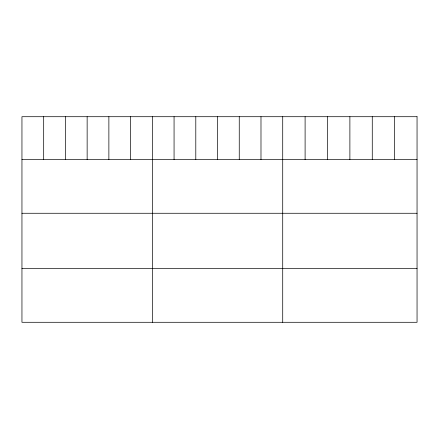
<?xml version="1.0" encoding="UTF-8"?>
<svg xmlns="http://www.w3.org/2000/svg" width="439" height="439" viewBox="0 0 439 439"><rect width="100%" height="100%" fill="white"/><g stroke="black" fill="none" stroke-linecap="round" stroke-linejoin="round"><path stroke-width="0.66" d="M21.95 159.566L417.05 159.566M21.95 213.266L417.05 213.266M21.95 268.591L417.05 268.591M394.661 116.708L394.661 159.566M372.272 116.708L372.272 159.566M349.883 116.708L349.883 159.566M327.494 116.708L327.494 159.566M305.105 116.708L305.105 159.566M282.716 116.708L282.716 322.292M260.986 116.708L260.986 159.566M239.255 116.708L239.255 159.566M217.524 116.708L217.524 159.566M195.794 116.708L195.794 159.566M174.063 116.708L174.063 159.566M152.333 116.708L152.333 322.292M130.602 116.708L130.602 159.566M108.872 116.708L108.872 159.566M87.141 116.708L87.141 159.566M65.411 116.708L65.411 159.566M43.68 116.708L43.68 159.566M417.05 116.708L21.95 116.708L21.95 322.292L417.05 322.292L417.05 116.708"/></g></svg>
